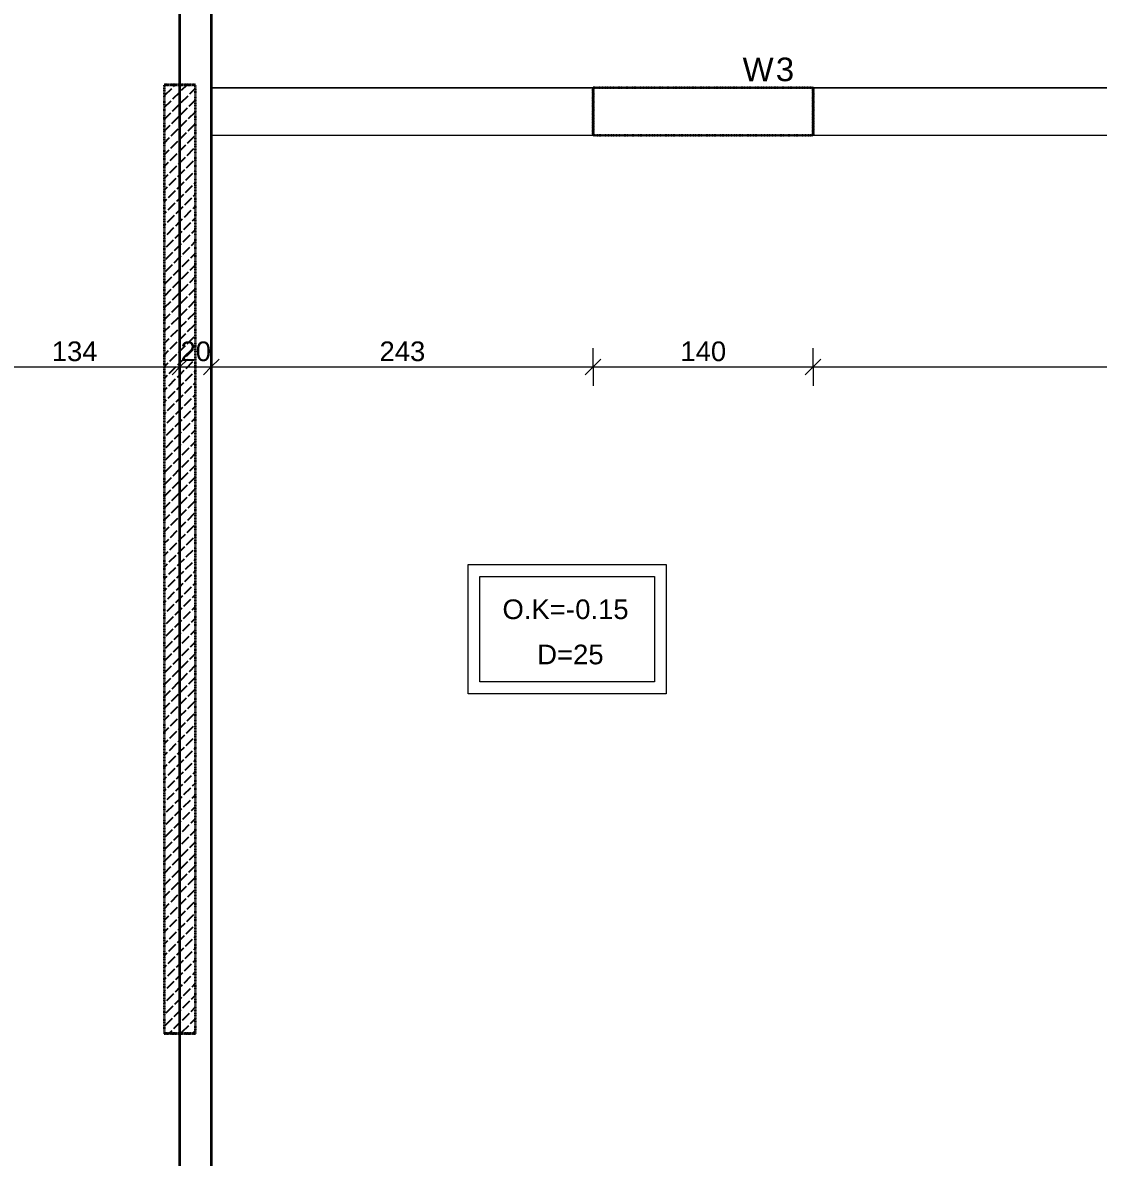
# Model space of a CAD drawing. Header units: centimetres. Extents: x -161 to 2402, y -178 to 2398.
# Drawn here: x 752 to 1436, y 734 to 1456 of the extents above; entities that cross this region are included whole.
import ezdxf

# ---------------------------------------------------------------- set-up
doc = ezdxf.new("R2010")
doc.units = ezdxf.units.CM
doc.linetypes.add('Beton Ole', pattern=[0.3, 0.15, -0.15])
for name, color, linetype, lineweight in [('Dimensions', 130, 'Continuous', 9), ('Dimensions-50', 130, 'Continuous', 9), ('Floor Tags', 130, 'Continuous', 9), ('IfcBuildingElementProxy', 7, 'Continuous', 18), ('IfcSlab', 7, 'Continuous', 18), ('IfcWall', 7, 'Continuous', 25), ('Wall Tags', 130, 'Continuous', 9)]:
    doc.layers.add(name, color=color, linetype=linetype, lineweight=lineweight)
doc.styles.add('Arial', font='arial.ttf', dxfattribs={"height": 12.5})
doc.styles.add('Arial_1', font='arial.ttf', dxfattribs={"height": 15})
doc.dimstyles.new('Deng_-_2mm_Arial_1_DIGIT', dxfattribs={"dimscale": 30.48, "dimtxt": 12.753242, "dimasz": 0.328084, "dimexe": 0.393701, "dimexo": 0.0625, "dimgap": 0, "dimtad": 1, "dimdec": 0, "dimzin": 0, "dimdsep": 46, "dimtxsty": 'Arial', "dimblk1": 'OBLIQUE', "dimblk2": 'OBLIQUE', "dimsah": 1, "dimcen": 0.09, "dimazin": 0, "dimtfac": 1, "dimtdec": 4, "dimtix": 1, "dimtmove": 0, "dimatfit": 3, "dimfxl": 0.393701, "dimfxlon": 1, "dimtvp": 1, "dimtolj": 1, "dimtzin": 0, "dimarcsym": 2})
pattern_1 = [(45, (-6099.134, 2162.023), (0.3422397, 7.8404), [6.271, -1.524])]

# ---------------------------------------------------------------- blocks, each defined once
blk = doc.blocks.new('M_Concrete-Rectangular Beam1 - 30_60-9123637-K-21')
at = {"layer": 'IfcBuildingElementProxy', "color": 8}
blk.add_line((-479.52, 15), (-479.52, -15), dxfattribs=at)
at = {"layer": 'IfcBuildingElementProxy', "color": 250}
for p, q in [((-479.52, -15), (-479.52, 15)), ((-236.51, 15), (-479.52, 15)), ((-479.52, 15), (417.52, 15)), ((-96.48, 15), (-236.51, 15)), ((417.52, 15), (-96.48, 15)), ((491.52, 15), (417.52, 15)), ((473.11, 15), (491.52, 15)), ((521.52, 15), (491.52, 15)), ((491.52, 15), (521.52, 15)), ((783.05, 15), (521.52, 15)), ((521.52, 15), (783.05, 15)), ((784.34, 0), (784.34, -15)), ((784.34, -15), (784.34, 0)), ((-479.52, -15), (-236.51, -15)), ((-479.52, -15), (417.52, -15)), ((-96.48, -15), (417.52, -15)), ((521.52, -15), (784.34, -15)), ((521.52, -15), (784.34, -15))]:
    blk.add_line(p, q, dxfattribs=at)
at = {"layer": 'IfcBuildingElementProxy', "color": 90}
for p, q in [((417.52, 15), (473.11, 15)), ((784.34, 15), (783.05, 15)), ((783.05, 15), (784.34, 15)), ((784.34, 15), (784.34, 0)), ((784.34, 0), (784.34, 15)), ((-236.51, -15), (-96.48, -15)), ((417.52, -15), (491.52, -15)), ((417.52, -15), (491.52, -15)), ((491.52, -15), (521.52, -15)), ((491.52, -15), (521.52, -15))]:
    blk.add_line(p, q, dxfattribs=at)
blk = doc.blocks.new('TAGFLOOR - D_-1983752-K-21')
at = {"layer": 'Floor Tags'}
for p, q in [((-1.548, -0.773), (-1.548, 0.87)), ((-1.548, 0.87), (0.976, 0.87)), ((0.976, 0.87), (0.976, -0.773)), ((-1.398, 0.72), (0.826, 0.72)), ((-1.398, -0.623), (-1.398, 0.72)), ((0.826, 0.72), (0.826, -0.623)), ((0.826, -0.623), (-1.398, -0.623)), ((0.976, -0.773), (-1.548, -0.773))]:
    blk.add_line(p, q, dxfattribs=at)
blk = doc.blocks.new('DIMBLOCK174-K-21')
at = {"layer": 'Dimensions-50', "transparency": 16777216}
for p, q in [((717.33, 1237.1), (717.33, 1249.1)), ((851.55, 1237.1), (851.55, 1249.1)), ((717.33, 1237.1), (712.33, 1232.1)), ((717.33, 1237.1), (722.33, 1242.1)), ((717.33, 1237.1), (851.55, 1237.1)), ((717.33, 1237.1), (717.33, 1225.1)), ((851.55, 1237.1), (846.55, 1232.1)), ((851.55, 1237.1), (856.55, 1242.1)), ((851.55, 1237.1), (851.55, 1225.1))]:
    blk.add_line(p, q, dxfattribs=at)
at = {"layer": 'Dimensions-50', "color": 0, "transparency": 16777216, "insert": (770.02, 1253.32), "char_height": 12.5, "width": 34.6103, "attachment_point": 1, "line_spacing_factor": 0.941778, "style": 'Arial'}
blk.add_mtext('134', dxfattribs=at)
blk = doc.blocks.new('_Oblique')
at = {"color": 0, "linetype": 'ByBlock', "lineweight": -2}
blk.add_line((-0.5, -0.5), (0.5, 0.5), dxfattribs=at)
blk = doc.blocks.new('DIMBLOCK175-K-21')
at = {"layer": 'Dimensions-50', "transparency": 16777216}
for p, q in [((851.55, 1237.1), (851.55, 1249.1)), ((871.55, 1237.1), (871.55, 1249.1)), ((851.55, 1237.1), (846.55, 1232.1)), ((851.55, 1237.1), (856.55, 1242.1)), ((851.55, 1237.1), (871.55, 1237.1)), ((851.55, 1237.1), (851.55, 1225.1)), ((871.55, 1237.1), (866.55, 1232.1)), ((871.55, 1237.1), (876.55, 1242.1)), ((871.55, 1237.1), (871.55, 1225.1))]:
    blk.add_line(p, q, dxfattribs=at)
at = {"layer": 'Dimensions-50', "color": 0, "transparency": 16777216, "insert": (851.94, 1253.32), "char_height": 12.5, "width": 23.0736, "attachment_point": 1, "line_spacing_factor": 0.941778, "style": 'Arial'}
blk.add_mtext('20', dxfattribs=at)
blk = doc.blocks.new('DIMBLOCK176-K-21')
at = {"layer": 'Dimensions-50', "transparency": 16777216}
for p, q in [((871.55, 1237.1), (871.55, 1249.1)), ((1114.57, 1237.1), (1114.57, 1249.1)), ((871.55, 1237.1), (866.55, 1232.1)), ((871.55, 1237.1), (876.55, 1242.1)), ((871.55, 1237.1), (1114.57, 1237.1)), ((871.55, 1237.1), (871.55, 1225.1)), ((1114.57, 1237.1), (1109.57, 1232.1)), ((1114.57, 1237.1), (1119.57, 1242.1)), ((1114.57, 1237.1), (1114.57, 1225.1))]:
    blk.add_line(p, q, dxfattribs=at)
at = {"layer": 'Dimensions-50', "color": 0, "transparency": 16777216, "insert": (978.64, 1253.32), "char_height": 12.5, "width": 34.6103, "attachment_point": 1, "line_spacing_factor": 0.941778, "style": 'Arial'}
blk.add_mtext('243', dxfattribs=at)
blk = doc.blocks.new('DIMBLOCK177-K-21')
at = {"layer": 'Dimensions-50', "transparency": 16777216}
for p, q in [((1114.57, 1237.1), (1114.57, 1249.1)), ((1254.6, 1237.1), (1254.6, 1249.1)), ((1114.57, 1237.1), (1109.57, 1232.1)), ((1114.57, 1237.1), (1119.57, 1242.1)), ((1114.57, 1237.1), (1254.6, 1237.1)), ((1114.57, 1237.1), (1114.57, 1225.1)), ((1254.6, 1237.1), (1249.6, 1232.1)), ((1254.6, 1237.1), (1259.6, 1242.1)), ((1254.6, 1237.1), (1254.6, 1225.1))]:
    blk.add_line(p, q, dxfattribs=at)
at = {"layer": 'Dimensions-50', "color": 0, "transparency": 16777216, "insert": (1170.16, 1253.32), "char_height": 12.5, "width": 34.6103, "attachment_point": 1, "line_spacing_factor": 0.941778, "style": 'Arial'}
blk.add_mtext('140', dxfattribs=at)
blk = doc.blocks.new('DIMBLOCK178-K-21')
at = {"layer": 'Dimensions-50', "transparency": 16777216}
for p, q in [((1254.6, 1237.1), (1254.6, 1249.1)), ((1768.6, 1237.1), (1768.6, 1249.1)), ((1254.6, 1237.1), (1249.6, 1232.1)), ((1254.6, 1237.1), (1259.6, 1242.1)), ((1254.6, 1237.1), (1768.6, 1237.1)), ((1254.6, 1237.1), (1254.6, 1225.1)), ((1768.6, 1237.1), (1763.6, 1232.1)), ((1768.6, 1237.1), (1773.6, 1242.1)), ((1768.6, 1237.1), (1768.6, 1225.1))]:
    blk.add_line(p, q, dxfattribs=at)
at = {"layer": 'Dimensions-50', "color": 0, "transparency": 16777216, "insert": (1497.18, 1253.32), "char_height": 12.5, "width": 34.6103, "attachment_point": 1, "line_spacing_factor": 0.941778, "style": 'Arial'}
blk.add_mtext('514', dxfattribs=at)

msp = doc.modelspace()

# ---------------------------------------------------------------- hatches: boundary and pattern name
at = {"layer": 'IfcWall', "linetype": 'Beton Ole'}
h = msp.add_hatch(dxfattribs=at)
h.set_pattern_fill('FP_1', color=50, style=0, pattern_type=2)
h.set_pattern_definition(pattern_1)
h.paths.add_polyline_path([(851.55, 812.8), (851.55, 1416.8), (841.55, 1416.8), (841.55, 812.8)])
h = msp.add_hatch(dxfattribs=at)
h.set_pattern_fill('FP_1', color=50, style=0, pattern_type=2)
h.set_pattern_definition(pattern_1)
h.paths.add_polyline_path([(851.55, 812.8), (861.55, 812.8), (861.55, 1416.8), (851.55, 1416.8), (851.55, 834.76)])

# ---------------------------------------------------------------- linework, layer by layer
at = {"layer": 'IfcSlab', "color": 250}
msp.add_line((871.55, 1414.69), (1872.6, 1414.69), dxfattribs=at)
at = {"layer": 'IfcWall', "color": 10, "lineweight": 35}
for p, q in [((871.55, 1746.69), (871.55, 695.69)), ((851.55, 675.69), (851.55, 1653.69))]:
    msp.add_line(p, q, dxfattribs=at)
at = {"layer": 'IfcWall', "color": 253, "linetype": 'Beton Ole', "lineweight": 35}
for p, q in [((871.55, 1746.69), (871.55, 695.69)), ((851.55, 675.69), (851.55, 1653.69)), ((861.55, 812.8), (861.55, 1416.8))]:
    msp.add_line(p, q, dxfattribs=at)
at = {"layer": 'IfcWall', "color": 10, "linetype": 'Beton Ole', "lineweight": 35}
for p, q in [((861.55, 1416.8), (841.55, 1416.8)), ((841.55, 1416.8), (841.55, 812.8)), ((841.55, 1416.8), (861.55, 1416.8)), ((841.55, 1416.8), (841.55, 812.8)), ((861.55, 812.8), (861.55, 1416.8)), ((1254.6, 1414.69), (1114.57, 1414.69)), ((1114.57, 1414.69), (1114.57, 1384.69)), ((1114.57, 1384.69), (1114.57, 1414.69)), ((1254.6, 1414.69), (1114.57, 1414.69)), ((1254.6, 1384.69), (1254.6, 1414.69)), ((1254.6, 1414.69), (1254.6, 1384.69)), ((1114.57, 1384.69), (1254.6, 1384.69)), ((1114.57, 1384.69), (1254.6, 1384.69)), ((841.55, 812.8), (861.55, 812.8)), ((861.55, 812.8), (841.55, 812.8))]:
    msp.add_line(p, q, dxfattribs=at)

# ---------------------------------------------------------------- block references
at = {"layer": 'Floor Tags', "xscale": 49.99999999999998, "yscale": 49.99999999999998, "zscale": 49.99999999999998}
msp.add_blockref('TAGFLOOR - D_-1983752-K-21', (1112.37, 1067.74), dxfattribs=at)
at = {"layer": 'IfcBuildingElementProxy', "color": 250}
msp.add_blockref('M_Concrete-Rectangular Beam1 - 30_60-9123637-K-21', (1351.08, 1399.69), dxfattribs=at)

# ---------------------------------------------------------------- texts
at = {"layer": 'Wall Tags', "color": 7, "char_height": 15, "attachment_point": 1, "style": 'Arial_1'}
for s, insert, width in [('\\fArial|b0|i0|c177|p34|;W', (1209.75, 1434.02), 25.654), ('\\fArial|b0|i0|c177|p34|;3', (1230.91, 1434.02), 14.4304)]:
    msp.add_mtext(s, dxfattribs=dict(at, insert=insert, width=width))

# ---------------------------------------------------------------- dimensions: what is measured, and where the dimension line sits
at = {"layer": 'Dimensions'}
for base, p1, p2, override, picture, middle in [((851.55, 1237.1), (717.33, 1225.1), (851.55, 1249.1), {"dimpost": '<>', "dimfxl": 136.352229}, 'DIMBLOCK174-K-21', (784.44, 1243.48)), ((871.55, 1237.1), (851.55, 1249.1), (871.55, 1249.1), {"dimpost": '<>', "dimfxl": 20}, 'DIMBLOCK175-K-21', (861.55, 1243.48)), ((1114.57, 1237.1), (871.55, 1249.1), (1114.57, 1249.1), {"dimpost": '<>', "dimfxl": 243.014992}, 'DIMBLOCK176-K-21', (993.06, 1243.48)), ((1254.6, 1237.1), (1114.57, 1249.1), (1254.6, 1249.1), {"dimpost": '<>', "dimfxl": 140.03371}, 'DIMBLOCK177-K-21', (1184.58, 1243.48)), ((1768.6, 1237.1), (1254.6, 1249.1), (1768.6, 1249.1), {"dimpost": '<>', "dimfxl": 514}, 'DIMBLOCK178-K-21', (1511.6, 1243.48))]:
    dim = msp.add_linear_dim(base=base, p1=p1, p2=p2, dimstyle='Deng_-_2mm_Arial_1_DIGIT', override=override, dxfattribs=at)
    dim.commit()
    dim.dimension.update_dxf_attribs({"geometry": picture, "text_midpoint": middle})

# ---------------------------------------------------------------- next in the draw order: texts
at = {"layer": 'Floor Tags', "color": 7, "char_height": 12.5, "attachment_point": 1, "style": 'Arial', "bg_fill": 3, "box_fill_scale": 1.25, "bg_fill_color": 256, "bg_fill_true_color": 13158600, "bg_fill_transparency": 0}
for s, insert, width in [('O.K=-', (1056.91, 1089.09), 56.1181), ('D=', (1079.04, 1060.31), 27.6582)]:
    msp.add_mtext(s, dxfattribs=dict(at, insert=insert, width=width))

# ---------------------------------------------------------------- next in the draw order: texts
for s, insert, width in [('0.15', (1103.21, 1089.09), 40.8861), ('25', (1101.86, 1060.31), 23.2489)]:
    msp.add_mtext(s, dxfattribs=dict(at, insert=insert, width=width))

doc.saveas('drawing.dxf')
